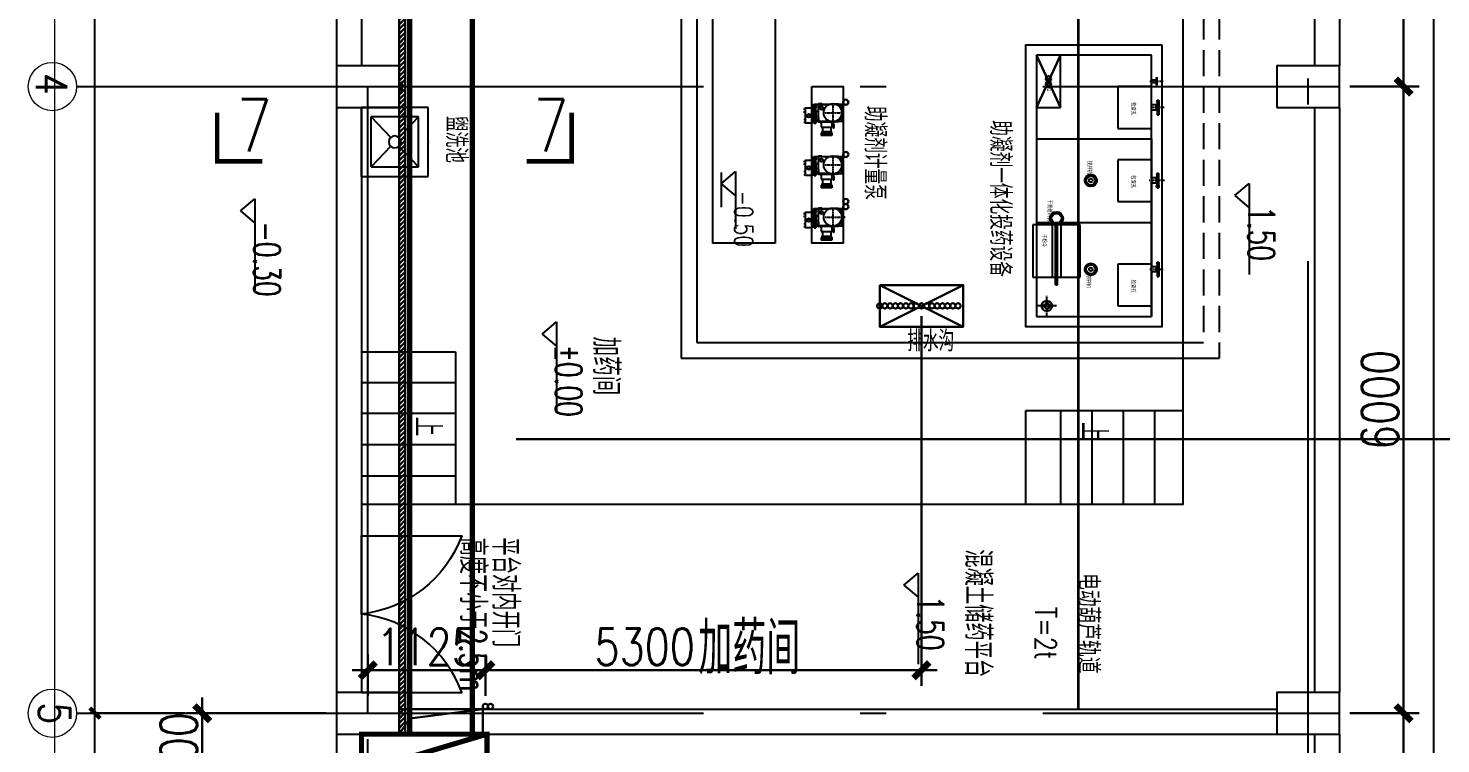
# Model space of a CAD drawing. Header units: millimetres. Extents: x -437359 to 106527, y -82378 to 117612.
# Drawn here: x -274407 to -260887, y 48105 to 54956 of the extents above; entities that cross this region are included whole.
import ezdxf
from ezdxf.enums import TextEntityAlignment as Align

# ---------------------------------------------------------------- set-up
doc = ezdxf.new("R2010")
doc.units = ezdxf.units.MM
for name, pattern in [('ACAD_ISO10W100', [18.5, 12, -3, 0.5, -3]), ('CENTER', [50.8, 31.75, -6.35, 6.35, -6.35]), ('DASH', [0.35, 0.25, -0.1]), ('DASHEDX2', [38.1, 25.4, -12.7])]:
    doc.linetypes.add(name, pattern=pattern)
doc.layers.get('0').update_dxf_attribs({"color": 8})
doc.layers.get('Defpoints').update_dxf_attribs({"color": 8})
for name, color, linetype in [('01', 8, 'Continuous'), ('DIM-1', 8, 'Continuous'), ('DIM_SYMB', 8, 'Continuous'), ('EQUIPMENT', 8, 'Continuous'), ('LVTRY', 8, 'Continuous'), ('NEW', 8, 'Continuous'), ('Z-编号', 8, 'Continuous'), ('图层1', 8, 'Continuous'), ('图层2', 8, 'ACAD_ISO10W100'), ('外框', 8, 'Continuous'), ('栏杆平台', 8, 'Continuous'), ('桥架标注', 8, 'Continuous'), ('生活水管道', 8, 'Continuous'), ('电气尺寸标注', 8, 'Continuous'), ('管道标注', 8, 'Continuous'), ('设备', 8, 'Continuous')]:
    doc.layers.add(name, color=color, linetype=linetype)
for name, color, linetype, lineweight in [('road_mr', 8, 'Continuous', 0), ('中心线', 8, 'ACAD_ISO10W100', 5), ('最粗线', 8, 'Continuous', 200), ('电缆通道', 8, 'Continuous', 30)]:
    doc.layers.add(name, color=color, linetype=linetype, lineweight=lineweight)
doc.styles.add('1', font='geditxt.shx', dxfattribs={"width": 0.75, "bigfont": 'hzfs_1.shx'})
doc.styles.add('geditxt1', font='geditxt.shx', dxfattribs={"width": 0.65, "bigfont": 'hzfs_1.shx'})
doc.styles.add('HZ', font='geditxt.shx', dxfattribs={"width": 0.8, "bigfont": 'hzfs_1.shx'})
doc.styles.add('ROMANT', font='geditxt.shx', dxfattribs={"width": 0.75, "height": 300, "bigfont": 'hzfs_1.shx'})
doc.styles.add('STYLE1', font='geditxt.shx', dxfattribs={"width": 0.7, "bigfont": 'hzfs_1.shx'})
doc.styles.add('统一字体', font='geditxt.shx', dxfattribs={"width": 0.75, "bigfont": 'hzfs_1.shx'})
doc.dimstyles.new('DIM50', dxfattribs={"dimscale": 50, "dimtxt": 3, "dimasz": 1.5, "dimexe": 1, "dimexo": 1, "dimgap": 0.5, "dimtad": 1, "dimdec": 0, "dimzin": 12, "dimdsep": 46, "dimtxsty": 'HZ', "dimblk": 'ARCHTICK', "dimcen": 0, "dimdle": 1, "dimclrd": 256, "dimclre": 256, "dimclrt": 256, "dimadec": 0, "dimazin": 0, "dimtfac": 0.875, "dimtdec": 0, "dimtix": 1, "dimtmove": 2, "dimatfit": 3, "dimfxl": 0, "dimtolj": 1, "dimtzin": 12, "dimarcsym": 0})
doc.dimstyles.new('ISO-50', dxfattribs={"dimscale": 50, "dimtxt": 3.5, "dimasz": 2, "dimexe": 1, "dimexo": 1, "dimgap": 0.5, "dimtad": 1, "dimdec": 0, "dimtxsty": 'HZ', "dimblk": 'ARCHTICK', "dimcen": 2.5, "dimdle": 1, "dimclrd": 256, "dimclre": 256, "dimadec": 0, "dimazin": 0, "dimtfac": 1, "dimtdec": 0, "dimtmove": 1, "dimatfit": 3, "dimldrblk": 'ARCHTICK', "dimfxl": 0, "dimarcsym": 0})
doc.dimstyles.new('yk1.50', dxfattribs={"dimtxt": 350, "dimasz": 150, "dimexe": 150, "dimexo": 100, "dimgap": 50, "dimtad": 1, "dimdec": 0, "dimdsep": 46, "dimtxsty": 'HZ', "dimblk": 'ARCHTICK', "dimcen": 2.5, "dimdle": 150, "dimclrd": 256, "dimclre": 256, "dimclrt": 256, "dimadec": 0, "dimazin": 0, "dimtfac": 1, "dimtdec": 0, "dimtmove": 1, "dimatfit": 3, "dimfxl": 0, "dimlwd": -1, "dimlwe": -1, "dimarcsym": 0})

# ---------------------------------------------------------------- blocks, each defined once
blk = doc.blocks.new('_ArchTick')
at = {"color": 0, "linetype": 'ByBlock', "const_width": 0.4}
blk.add_lwpolyline([(-0.5, -0.5), (0.5, 0.5)], dxfattribs=at)
blk = doc.blocks.new('*D97')
at = {"layer": 'Defpoints', "color": 0, "transparency": 16777216}
for p in [(-272742, 48398), (-271457, 48398), (-271457, 47698)]:
    blk.add_point(p, dxfattribs=at)
at = {"layer": '电缆通道', "transparency": 16777216}
for p, q in [((-272742, 47548), (-272742, 48548)), ((-271557, 48398), (-272892, 48398)), ((-271557, 47698), (-272892, 47698))]:
    blk.add_line(p, q, dxfattribs=at)
at = {"layer": '电缆通道', "transparency": 16777216, "xscale": 150, "yscale": 150, "zscale": 150}
for p, rotation in [((-272742, 48398), 90), ((-272742, 47698), 270)]:
    blk.add_blockref('_ArchTick', p, dxfattribs=dict(at, rotation=rotation))
at = {"layer": '电缆通道', "transparency": 16777216, "insert": (-272967, 48048), "char_height": 350, "attachment_point": 5, "rotation": 90, "style": 'HZ'}
blk.add_mtext('700', dxfattribs=at)
blk = doc.blocks.new('*D85')
at = {"layer": 'Defpoints', "color": 0, "transparency": 16777216}
for p in [(-261660, 60398), (-261857, 54398), (-261243, 54398)]:
    blk.add_point(p, dxfattribs=at)
at = {"layer": '电缆通道', "transparency": 16777216}
for p, q in [((-261243, 60548), (-261243, 54248)), ((-261560, 60398), (-261093, 60398)), ((-261757, 54398), (-261093, 54398))]:
    blk.add_line(p, q, dxfattribs=at)
at = {"layer": '电缆通道', "transparency": 16777216, "xscale": 150, "yscale": 150, "zscale": 150}
for p, rotation in [((-261243, 60398), 90), ((-261243, 54398), 270)]:
    blk.add_blockref('_ArchTick', p, dxfattribs=dict(at, rotation=rotation))
at = {"layer": '电缆通道', "transparency": 16777216, "insert": (-261468, 57398), "char_height": 350, "attachment_point": 5, "rotation": 90, "style": 'HZ'}
blk.add_mtext('6000', dxfattribs=at)
blk = doc.blocks.new('*D86')
at = {"layer": 'Defpoints', "color": 0, "transparency": 16777216}
for p in [(-261857, 54398), (-261857, 48398), (-261243, 48398)]:
    blk.add_point(p, dxfattribs=at)
at = {"layer": '电缆通道', "transparency": 16777216}
for p, q in [((-261243, 54548), (-261243, 48248)), ((-261757, 54398), (-261093, 54398)), ((-261757, 48398), (-261093, 48398))]:
    blk.add_line(p, q, dxfattribs=at)
at = {"layer": '电缆通道', "transparency": 16777216, "xscale": 150, "yscale": 150, "zscale": 150}
for p, rotation in [((-261243, 54398), 90), ((-261243, 48398), 270)]:
    blk.add_blockref('_ArchTick', p, dxfattribs=dict(at, rotation=rotation))
at = {"layer": '电缆通道', "transparency": 16777216, "insert": (-261468, 51398), "char_height": 350, "attachment_point": 5, "rotation": 90, "style": 'HZ'}
blk.add_mtext('6000', dxfattribs=at)
blk = doc.blocks.new('*D87')
at = {"layer": 'Defpoints', "color": 0, "transparency": 16777216}
for p in [(-261857, 48398), (-261857, 42398), (-261243, 42398)]:
    blk.add_point(p, dxfattribs=at)
at = {"layer": '电缆通道', "transparency": 16777216}
for p, q in [((-261243, 48548), (-261243, 42248)), ((-261757, 48398), (-261093, 48398)), ((-261757, 42398), (-261093, 42398))]:
    blk.add_line(p, q, dxfattribs=at)
at = {"layer": '电缆通道', "transparency": 16777216, "xscale": 150, "yscale": 150, "zscale": 150}
for p, rotation in [((-261243, 48398), 90), ((-261243, 42398), 270)]:
    blk.add_blockref('_ArchTick', p, dxfattribs=dict(at, rotation=rotation))
at = {"layer": '电缆通道', "transparency": 16777216, "insert": (-261468, 45398), "char_height": 350, "attachment_point": 5, "rotation": 90, "style": 'HZ'}
blk.add_mtext('6000', dxfattribs=at)
blk = doc.blocks.new('A$C503B69DA')
for p, q in [((-269, 26), (-269, 40)), ((-262, 40), (-269, 40)), ((-262, 36), (-269, 36)), ((-262, 30), (-269, 30)), ((-262, 26), (-269, 26)), ((-262, 13), (-269, 13)), ((-269, 0), (-269, 13)), ((-262, 9), (-269, 9)), ((-262, 3), (-269, 3)), ((-262, -101), (-262, 43)), ((-196, 43), (-262, 43)), ((-196, -101), (-196, 43)), ((-196, 36), (-182, 36)), ((-196, 28), (-182, 28)), ((-196, 23), (-182, 23)), ((-196, 9), (-182, 9)), ((-196, 4), (-182, 4)), ((-179, 43), (-179, -101)), ((-179, 43), (-162, 43)), ((-174, -75), (-174, 75)), ((-169, 80), (-33, 80)), ((-166, 57), (-150, 57)), ((-158, -29), (-162, 43)), ((-158, 80), (-33, 80)), ((-158, 49), (-158, 65)), ((-135, 85), (-140, 0)), ((-140, 0), (-135, -89)), ((-108, 85), (-135, 85)), ((16, 85), (55, 85)), ((33, 80), (82, 80)), ((33, 80), (71, 80)), ((55, 67), (55, 85)), ((79, 57), (63, 57)), ((71, 49), (71, 65)), ((87, -75), (87, 75)), ((-262, 0), (-269, 0)), ((-269, -58), (-269, -71)), ((-262, -58), (-269, -58)), ((-262, -61), (-269, -61)), ((-262, -67), (-269, -67)), ((-262, -71), (-269, -71)), ((-262, -84), (-269, -84)), ((-269, -84), (-269, -98)), ((-262, -88), (-269, -88)), ((-262, -94), (-269, -94)), ((-262, -98), (-269, -98)), ((-196, -101), (-262, -101)), ((-196, -62), (-182, -62)), ((-196, -67), (-182, -67)), ((-196, -81), (-182, -81)), ((-196, -86), (-179, -86)), ((-196, -94), (-179, -94)), ((-179, -101), (-162, -101)), ((-169, -80), (-33, -80)), ((-158, -29), (-162, -101)), ((16, -87), (-135, -87)), ((14, -91), (-133, -91)), ((-119, -95), (-119, -91)), ((-104, -95), (-119, -95)), ((-115, -95), (-115, -91)), ((-109, -95), (-109, -138)), ((-107, -95), (-107, -91)), ((-104, -91), (-104, -95)), ((-15, -91), (-15, -95)), ((-15, -95), (0, -95)), ((-11, -95), (-11, -91)), ((-10, -95), (-10, -138)), ((-10, -121), (-3, -121)), ((-10, -131), (-3, -131)), ((-4, -95), (-4, -91)), ((-3, -116), (-3, -136)), ((-3, -116), (4, -116)), ((0, -95), (0, -91)), ((4, -110), (4, -142)), ((6, -108), (10, -108)), ((12, -110), (12, -142)), ((16, -85), (55, -85)), ((16, -85), (16, -89)), ((33, -80), (82, -80)), ((55, -67), (55, -85)), ((79, -57), (63, -57)), ((71, -49), (71, -65)), ((-109, -138), (-10, -138)), ((-109, -194), (-109, -220)), ((-109, -194), (-10, -194)), ((-10, -220), (-109, -220)), ((-105, -181), (-14, -181)), ((-105, -181), (-105, -194)), ((-104, -194), (-104, -220)), ((-99, -138), (-99, -181)), ((-99, -194), (-99, -220)), ((-95, -181), (-95, -187)), ((-86, -194), (-86, -220)), ((-83, -181), (-83, -190)), ((-81, -194), (-81, -220)), ((-71, -181), (-71, -187)), ((-62, -194), (-62, -220)), ((-59, -181), (-59, -190)), ((-57, -194), (-57, -220)), ((-47, -181), (-47, -187)), ((-38, -194), (-38, -220)), ((-35, -181), (-35, -190)), ((-33, -194), (-33, -220)), ((-23, -181), (-23, -187)), ((-20, -194), (-20, -220)), ((-19, -138), (-19, -181)), ((-15, -194), (-15, -220)), ((-14, -181), (-14, -194)), ((-10, -194), (-10, -220)), ((-3, -136), (4, -136)), ((6, -144), (10, -144))]:
    blk.add_line(p, q)
blk.add_lwpolyline([(-108, 59), (-118, 55), (-122, 45), (-118, 35), (-108, 31), (-98, 35), (-94, 45), (-98, 55)], close=True)
for centre, radius in [((-158, 57), 4.5), ((-108, 45), 14), ((0, 0), 86.5), ((71, 57), 4.5), ((-229, -29), 17.5), ((-229, -29), 12.5), ((-158, -57), 4.5), ((71, -57), 4.5)]:
    blk.add_circle(centre, radius)
for centre, radius, start, end in [((-169, 75), 5, 90, 180), ((-108, 80), 5, 0, 90), ((82, 75), 5, 0, 90), ((-169, -75), 5, 180, 270), ((-133, -89), 2, 183.1589, 270), ((6, -110), 2, 90, 180), ((10, -110), 2, 0, 90), ((14, -89), 2, 270, 0), ((82, -75), 5, 270, 0), ((6, -142), 2, 180, 270), ((10, -142), 2, 270, 0)]:
    blk.add_arc(centre, radius, start, end)
blk.add_open_spline([(-161, 17), (-158, 16), (-151, 13), (-144, 13), (-139, 14)], degree=3, knots=[0, 0, 0, 0, 8.139741, 22.16526, 22.16526, 22.16526, 22.16526])
blk.add_spline([(-161, -75), (-153, -72), (-136, -73)], degree=3)
at = {"layer": '图层1'}
for p, q in [((-182, 82), (94, 82)), ((-182, -82), (-182, 82)), ((-179, -82), (-179, 82)), ((92, -82), (92, 82)), ((94, -82), (94, 82)), ((-182, -82), (94, -82))]:
    blk.add_line(p, q, dxfattribs=at)
at = {"layer": '图层2'}
for p, q in [((-91, 0), (91, 0)), ((0, 88), (0, -88))]:
    blk.add_line(p, q, dxfattribs=at)
blk = doc.blocks.new('$Sanitary$00000477')
at = {"color": 0}
for p, q in [((-330, -637), (-330, 0)), ((-330, 0), (330, 0)), ((330, 0), (330, -637)), ((-239, -546), (-239, -91)), ((-239, -91), (239, -91)), ((-239, -91), (-41, -279)), ((239, -91), (41, -279)), ((239, -91), (239, -546)), ((-41, -358), (-239, -546)), ((41, -358), (239, -546)), ((-330, -637), (330, -637)), ((-239, -546), (239, -546))]:
    blk.add_line(p, q, dxfattribs=at)
blk.add_circle((0, -319), 56.9, dxfattribs=at)
blk.add_point((0, 0), dxfattribs=at)
blk = doc.blocks.new('A$C39CB0DBC')
for centre in [(-1300, 520), (-450, 520)]:
    blk.add_circle(centre, 17)
at = {"layer": 'DIM-1', "color": 1, "linetype": 'CENTER'}
for p, q in [((-2000, 1224), (-2000, 1086)), ((-1300, 1226), (-1300, 1080)), ((-2279, 1162), (-2279, 1142)), ((-2250, 1212), (-2250, 1086)), ((-2221, 1161), (-2221, 1142)), ((-2058, 1179), (-2058, 1140)), ((-1942, 1181), (-1942, 1142)), ((-1358, 1179), (-1358, 1139)), ((-1242, 1180), (-1242, 1141)), ((-508, 1179), (-508, 1140)), ((-450, 1212), (-450, 1086)), ((-392, 1181), (-392, 1142)), ((-100, 193), (-100, 5)), ((-2, 100), (-198, 100))]:
    blk.add_line(p, q, dxfattribs=at)
at = {"layer": '最粗线', "lineweight": -2}
for p, q in [((0, 1100), (-2500, 1100)), ((-2500, 1100), (-2500, 0)), ((0, 1100), (-2500, 1100)), ((-2200, 1100), (-2200, 780)), ((-1800, 780), (-1800, 1100)), ((-1700, 0), (-1700, 1100)), ((-1700, 1100), (-900, 1100)), ((-1500, 1100), (-1500, 780)), ((-1320, 1100), (-1280, 1100)), ((-1100, 780), (-1100, 1100)), ((-900, 0), (-900, 1100)), ((0, 1100), (-900, 1100)), ((-900, 1100), (0, 1100)), ((-300, 1100), (-850, 1100)), ((-500, 1100), (-500, 780)), ((-100, 780), (-100, 1100)), ((0, 0), (0, 1100)), ((-2200, 780), (-1800, 780)), ((-1500, 780), (-1100, 780)), ((-500, 780), (-100, 780)), ((-375, 417), (-875, 417)), ((-875, 417), (-875, -33)), ((-375, -33), (-375, 417)), ((-2000, 230), (-2500, 230)), ((-2500, 230), (-2500, 0)), ((-2000, 0), (-2000, 230)), ((-875, 235), (-375, 235)), ((-301, 203), (-875, 203)), ((-301, 183), (-875, 182)), ((-875, 149), (-375, 149)), ((-301, 183), (-301, 203)), ((-2500, 0), (0, 0)), ((-2500, 0), (-1800, 0)), ((-875, -33), (-375, -33))]:
    blk.add_line(p, q, dxfattribs=at)
for centre, radius in [((-1300, 520), 58.3), ((-1300, 520), 42.9), ((-450, 520), 58.3), ((-450, 520), 42.9), ((-938, 192), 63.4), ((-938, 192), 47)]:
    blk.add_circle(centre, radius, dxfattribs=at)
at = {"layer": '设备', "color": 0, "ltscale": 0.5}
for p, q in [((-2285, 1149), (-2285, 1157)), ((-2215, 1157), (-2285, 1157)), ((-2215, 1149), (-2285, 1149)), ((-2281, 1157), (-2281, 1149)), ((-2276, 1157), (-2276, 1149)), ((-2262, 1149), (-2262, 1100)), ((-2237, 1149), (-2237, 1100)), ((-2224, 1157), (-2224, 1149)), ((-2218, 1157), (-2218, 1149)), ((-2215, 1149), (-2215, 1157)), ((-2070, 1154), (-2070, 1170)), ((-2070, 1170), (-1930, 1170)), ((-2070, 1154), (-1930, 1154)), ((-2063, 1170), (-2063, 1154)), ((-2052, 1170), (-2052, 1154)), ((-2025, 1154), (-2025, 1100)), ((-1975, 1154), (-1975, 1100)), ((-1948, 1170), (-1948, 1154)), ((-1937, 1170), (-1937, 1154)), ((-1930, 1154), (-1930, 1170)), ((-1370, 1153), (-1370, 1169)), ((-1370, 1169), (-1230, 1169)), ((-1370, 1153), (-1230, 1153)), ((-1363, 1169), (-1363, 1153)), ((-1352, 1169), (-1352, 1153)), ((-1325, 1153), (-1325, 1099)), ((-1275, 1153), (-1275, 1099)), ((-1248, 1169), (-1248, 1153)), ((-1237, 1169), (-1237, 1153)), ((-1230, 1153), (-1230, 1169)), ((-520, 1154), (-520, 1170)), ((-520, 1170), (-380, 1170)), ((-520, 1154), (-380, 1154)), ((-513, 1170), (-513, 1154)), ((-502, 1170), (-502, 1154)), ((-475, 1154), (-475, 1100)), ((-425, 1154), (-425, 1100)), ((-398, 1170), (-398, 1154)), ((-387, 1170), (-387, 1154)), ((-380, 1154), (-380, 1170))]:
    blk.add_line(p, q, dxfattribs=at)
at = {"layer": '设备', "color": 7, "linetype": 'DASHEDX2', "ltscale": 0.25}
for p, q in [((-2262, 1147), (-2237, 1147)), ((-1975, 1150), (-2025, 1150)), ((-1275, 1149), (-1325, 1149)), ((-425, 1150), (-475, 1150))]:
    blk.add_line(p, q, dxfattribs=at)
at = {"layer": '设备', "ltscale": 0.5}
blk.add_line((-100, 125), (-100, 150), dxfattribs=at)
at = {"layer": '设备', "color": 0, "ltscale": 0.5}
for centre, radius in [((-100, 100), 50.4), ((-100, 138), 6.72), ((-138, 100), 6.72), ((-100, 100), 25), ((-100, 100), 25), ((-100, 62), 6.72), ((-62, 100), 6.72)]:
    blk.add_circle(centre, radius, dxfattribs=at)
for radius, start, end in [(37.7, 79.7649, 100.2351), (37.7, 169.7649, 190.2351), (25, 0, 180), (37.7, 259.7649, 280.2351), (37.7, 349.7649, 10.2351)]:
    blk.add_arc((-100, 100), radius, start, end, dxfattribs=at)
at = {"layer": '外框', "color": 6, "attachment_point": 3, "style": '1'}
for s, insert, char_height in [('{\\fSimSun|b0|i0|c134|p2;检查孔}', (-1927, 950), 39.42), ('{\\fSimSun|b0|i0|c134|p2;检查孔}', (-1227, 950), 39.42), ('{\\fSimSun|b0|i0|c134|p2;检查孔}', (-227, 950), 39.42), ('{\\fSimSun|b0|i0|c134|p2;搅拌机}', (-1362, 530), 39.42), ('{\\fSimSun|b0|i0|c134|p2;搅拌机}', (-273, 519), 35.84), ('{\\fSimSun|b0|i0|c134|p2;电控柜}', (-2157, 144), 39.42), ('{\\fSimSun|b0|i0|c134|p2;干粉给料机}', (-909, 149), 39.42), ('{\\fSimSun|b0|i0|c134|p2;干粉斗}', (-662, 98), 39.42)]:
    blk.add_mtext(s, dxfattribs=dict(at, insert=insert, char_height=char_height))
blk = doc.blocks.new('*D106')
at = {"lineweight": -2, "transparency": 16777216}
for p, q in [((-273769, 48348), (-273769, 74948)), ((-273074, 74898), (-273819, 74898)), ((-272960, 48398), (-273819, 48398))]:
    blk.add_line(p, q, dxfattribs=at)
at = {"layer": 'Defpoints', "color": 0, "transparency": 16777216}
for p in [(-273769, 74898), (-273024, 74898), (-272910, 48398)]:
    blk.add_point(p, dxfattribs=at)
at = {"lineweight": -2, "transparency": 16777216, "xscale": 75, "yscale": 75, "zscale": 75}
for p, rotation in [((-273769, 74898), 90), ((-273769, 48398), 270)]:
    blk.add_blockref('_ArchTick', p, dxfattribs=dict(at, rotation=rotation))
at = {"transparency": 16777216, "insert": (-273869, 61648), "char_height": 150, "attachment_point": 5, "rotation": 90, "style": 'HZ'}
blk.add_mtext('\\A1;26500', dxfattribs=at)
blk = doc.blocks.new('*D108')
at = {"layer": 'Defpoints', "color": 0, "transparency": 16777216}
for p in [(-273769, 48398), (-272860, 48398), (-272810, 11898)]:
    blk.add_point(p, dxfattribs=at)
at = {"layer": '管道标注', "lineweight": -2, "transparency": 16777216}
for p, q in [((-273769, 11848), (-273769, 48448)), ((-272910, 48398), (-273819, 48398)), ((-272860, 11898), (-273819, 11898))]:
    blk.add_line(p, q, dxfattribs=at)
at = {"layer": '管道标注', "lineweight": -2, "transparency": 16777216, "xscale": 100, "yscale": 100, "zscale": 100}
for p, rotation in [((-273769, 48398), 90), ((-273769, 11898), 270)]:
    blk.add_blockref('_ArchTick', p, dxfattribs=dict(at, rotation=rotation))
at = {"layer": '管道标注', "color": 0, "transparency": 16777216, "insert": (-273882, 30148), "char_height": 175, "attachment_point": 5, "rotation": 90, "style": 'HZ'}
blk.add_mtext('36500', dxfattribs=at)
blk = doc.blocks.new('*D316')
at = {"layer": 'Defpoints', "color": 0, "transparency": 16777216}
for p in [(-271157, 48809), (-271157, 48463), (-270032, 48463)]:
    blk.add_point(p, dxfattribs=at)
at = {"layer": '电缆通道', "transparency": 16777216}
for p, q in [((-271157, 48563), (-271157, 48959)), ((-270032, 48563), (-270032, 48959)), ((-269882, 48809), (-271307, 48809))]:
    blk.add_line(p, q, dxfattribs=at)
at = {"layer": '电缆通道', "transparency": 16777216, "xscale": 150, "yscale": 150, "zscale": 150, "rotation": 180}
blk.add_blockref('_ArchTick', (-271157, 48809), dxfattribs=at)
at = {"layer": '电缆通道', "transparency": 16777216, "xscale": 150, "yscale": 150, "zscale": 150}
blk.add_blockref('_ArchTick', (-270032, 48809), dxfattribs=at)
at = {"layer": '电缆通道', "transparency": 16777216, "insert": (-270595, 49034), "char_height": 350, "attachment_point": 5, "style": 'HZ'}
blk.add_mtext('1125', dxfattribs=at)
blk = doc.blocks.new('*D317')
at = {"layer": 'Defpoints', "color": 0, "transparency": 16777216}
for p in [(-265858, 52298), (-265858, 48809), (-271157, 48463)]:
    blk.add_point(p, dxfattribs=at)
at = {"layer": '电缆通道', "transparency": 16777216}
for p, q in [((-265858, 52198), (-265858, 48659)), ((-271157, 48563), (-271157, 48959)), ((-271307, 48809), (-265708, 48809))]:
    blk.add_line(p, q, dxfattribs=at)
at = {"layer": '电缆通道', "transparency": 16777216, "xscale": 150, "yscale": 150, "zscale": 150, "rotation": 180}
blk.add_blockref('_ArchTick', (-271157, 48809), dxfattribs=at)
at = {"layer": '电缆通道', "transparency": 16777216, "xscale": 150, "yscale": 150, "zscale": 150}
blk.add_blockref('_ArchTick', (-265858, 48809), dxfattribs=at)
at = {"layer": '电缆通道', "transparency": 16777216, "insert": (-268507, 49034), "char_height": 350, "attachment_point": 5, "style": 'HZ'}
blk.add_mtext('5300', dxfattribs=at)

msp = doc.modelspace()

# ---------------------------------------------------------------- hatches: boundary and pattern name
at = {"layer": '电缆通道'}
h = msp.add_hatch(dxfattribs=at)
h.set_pattern_fill('ANSI31', color=256, scale=10, style=0)
h.paths.add_polyline_path([(-270857.3, 66597.8), (-270799.3, 66597.8), (-270799.3, 48197.8), (-270857.3, 48197.8)])
msp.add_hatch(color=256, dxfattribs=at).paths.add_polyline_path([(-270840.4, 54437.8), (-270832.4, 54437.8), (-270832.4, 54357.8), (-270840.4, 54357.8)])

# ---------------------------------------------------------------- linework, layer by layer
for p, q in [((-271457.3, 60197.8), (-271457.3, 54597.8)), ((-271217.3, 60197.8), (-271217.3, 54597.8)), ((-268157.3, 60197.8), (-268157.3, 51797.8)), ((-268007.3, 60197.8), (-268007.3, 51947.8)), ((-263357.3, 60197.8), (-263357.3, 50397.8)), ((-262097.3, 60197.8), (-262097.3, 54597.8)), ((-261857.3, 60197.8), (-261857.3, 54597.8)), ((-267857.3, 60097.8), (-267857.3, 52897.8)), ((-267257.3, 59497.8), (-267257.3, 52897.8)), ((-263357.3, 59597.8), (-263357.3, 51897.8)), ((-260957.3, 59597.8), (-260957.3, 37821.1)), ((-271457.3, 54197.8), (-271457.3, 48597.8)), ((-271217.3, 54197.8), (-271217.3, 48597.8)), ((-262097.3, 54197.8), (-262097.3, 48597.8)), ((-261857.3, 54197.8), (-261857.3, 48597.8)), ((-267257.3, 52897.8), (-267857.3, 52897.8)), ((-268007.3, 51947.8), (-263157.3, 51947.8)), ((-271217.3, 51858.1), (-270317.3, 51858.1)), ((-270317.3, 51858.1), (-270317.3, 50397.8)), ((-268157.3, 51797.8), (-263007.3, 51797.8)), ((-271217.3, 51563.1), (-270317.3, 51563.1)), ((-270317.3, 51268.1), (-271217.3, 51268.1)), ((-264857.3, 51297.8), (-263357.3, 51297.8)), ((-264857.3, 50397.8), (-264857.3, 51297.8)), ((-264522.6, 50397.8), (-264522.6, 51297.8)), ((-264227.6, 51297.8), (-264227.6, 50397.8)), ((-263927.6, 51297.8), (-263927.6, 50397.8)), ((-263627.6, 51297.8), (-263627.6, 50397.8)), ((-263357.3, 51297.8), (-263357.3, 50397.8)), ((-270317.3, 50968.1), (-271217.3, 50968.1)), ((-270317.3, 50668.1), (-271217.3, 50668.1)), ((-270317.3, 50397.8), (-271217.3, 50397.8)), ((-263357.3, 50397.8), (-264322.6, 50397.8)), ((-270857.3, 48437.8), (-262457.3, 48437.8)), ((-270857.3, 48437.8), (-262457.3, 48437.8)), ((-271457.3, 48197.8), (-271457.3, 42197.8)), ((-271217.3, 48197.8), (-271217.3, 42597.8)), ((-270857.3, 48197.8), (-262457.3, 48197.8)), ((-270857.3, 48197.8), (-262457.3, 48197.8)), ((-262097.3, 48197.8), (-262097.3, 42597.8)), ((-261857.3, 48197.8), (-261857.3, 42197.8))]:
    msp.add_line(p, q)
at = {"linetype": 'DASH', "ltscale": 1000}
for p, q in [((-263157.3, 59297.8), (-263157.3, 51947.8)), ((-263007.3, 59297.8), (-263007.3, 51797.8))]:
    msp.add_line(p, q, dxfattribs=at)
at = {"color": 0}
for p, q in [((-262720.2, 53470.4), (-262720.2, 52598.7)), ((-264322.6, 50397.8), (-271217.3, 50397.8))]:
    msp.add_line(p, q, dxfattribs=at)
msp.add_lwpolyline([(-263357.3, 60197.8), (-263357.3, 50397.8), (-271217.3, 50397.8)])
for points in [[(-263557.3, 54797.8), (-263557.3, 52097.8), (-264857.3, 52097.8), (-264857.3, 54797.8)], [(-271457.3, 54197.8), (-270857.3, 54197.8), (-270857.3, 54597.8), (-271457.3, 54597.8)], [(-262457.3, 54197.8), (-261857.3, 54197.8), (-261857.3, 54597.8), (-262457.3, 54597.8)], [(-266907.3, 54397.8), (-266607.3, 54397.8), (-266607.3, 52897.8), (-266907.3, 52897.8)], [(-271457.3, 48197.8), (-270857.3, 48197.8), (-270857.3, 48597.8), (-271457.3, 48597.8)], [(-271457.3, 48197.8), (-270857.3, 48197.8), (-270857.3, 48597.8), (-271457.3, 48597.8)], [(-262457.3, 48197.8), (-261857.3, 48197.8), (-261857.3, 48597.8), (-262457.3, 48597.8)], [(-262457.3, 48197.8), (-261857.3, 48197.8), (-261857.3, 48597.8), (-262457.3, 48597.8)]]:
    msp.add_lwpolyline(points, close=True)
for points in [[(-270862.4, 51513.4, 1, 1, 0), (-270862.4, 50877.6, 100, 1, 0), (-270862.4, 50585.6, 1, 1, 0)], [(-264696.6, 50896, 1, 1, 0), (-264060.8, 50896, 100, 1, 0), (-263768.8, 50896, 1, 1, 0)]]:
    msp.add_lwpolyline(points, format="xyseb")
for points in [[(-271217.3, 49347.8), (-271217.3, 49347.8), (-271217.3, 50097.8), (-270257.3, 50097.8), (-270257.3, 50097.8, -0.2838305)], [(-271217.3, 49347.8), (-271217.3, 49347.8), (-271217.3, 48597.8), (-270257.3, 48597.8), (-270257.3, 48597.8, 0.2838305)]]:
    msp.add_lwpolyline(points, format="xyb", close=True)
at = {"layer": '01', "color": 2}
msp.add_line((-267776.1, 53575), (-267776.1, 53242.9), dxfattribs=at)
at = {"layer": 'DIM_SYMB'}
for p, q in [((-267776.1, 53467.6), (-267637.8, 53583.9)), ((-267637.8, 53583.9), (-267637.8, 53035.4)), ((-267776.1, 53467.6), (-267637.8, 53351.2)), ((-262858.5, 53354.1), (-262720.2, 53470.4)), ((-272375.6, 53207.7), (-272237.2, 53324.1)), ((-272237.2, 53324.1), (-272237.2, 52452.4)), ((-262858.5, 53354.1), (-262720.2, 53237.8)), ((-272375.6, 53207.7), (-272237.2, 53091.4)), ((-269488.6, 52028), (-269350.2, 52144.3)), ((-269350.2, 52144.3), (-269350.2, 51272.6)), ((-269488.6, 52028), (-269350.2, 51911.6)), ((-266026.4, 49624), (-265888, 49740.3)), ((-266026.4, 49624), (-265888, 49507.7)), ((-265888, 49740.3), (-265888, 48868.6))]:
    msp.add_line(p, q, dxfattribs=at)
at = {"layer": 'road_mr'}
msp.add_lwpolyline([(-274157.3, 76947.8), (-274157.3, 4947.8)], dxfattribs=at)
at = {"layer": 'Z-编号', "lineweight": 9}
for centre in [(-274176, 54397.8), (-274176, 48397.8), (-274176, 48397.8)]:
    msp.add_circle(centre, 231.3, dxfattribs=at)
at = {"layer": '中心线', "color": 1, "lineweight": -2, "ltscale": 500}
for p, q in [((-271157.3, 48397.8), (-271157.3, 75911.4)), ((-262157.3, 46726), (-262157.3, 75911.4)), ((-273944.7, 54397.8), (-261857.3, 54397.8)), ((-271157.3, 32897.8), (-271157.3, 50091.4)), ((-262157.3, 32897.8), (-262157.3, 50091.4)), ((-262157.3, 32897.8), (-262157.3, 50091.4)), ((-273944.7, 48397.8), (-261857.3, 48397.8)), ((-273944.7, 48397.8), (-261857.3, 48397.8))]:
    msp.add_line(p, q, dxfattribs=at)
at = {"layer": '生活水管道', "linetype": 'ACAD_ISO10W100', "ltscale": 30, "const_width": 25}
msp.add_lwpolyline([(-264357.3, 48437.8), (-264357.3, 60397.8)], dxfattribs=at)
at = {"layer": '电气尺寸标注', "color": 0, "ltscale": 1500, "const_width": 42.9}
for points in [[(-272168, 53682.1), (-272599.7, 53682.1), (-272599.7, 54149.2)], [(-269637.7, 53682.1), (-269206, 53682.1), (-269206, 54149.2)]]:
    msp.add_lwpolyline(points, dxfattribs=at)
at = {"layer": '电缆通道'}
for p, q in [((-270857.3, 66597.8), (-270857.3, 48197.8)), ((-270799.3, 66597.8), (-270799.3, 48197.8)), ((-264757.3, 54697.8), (-264527.3, 54197.8)), ((-264527.3, 54697.8), (-264757.3, 54197.8)), ((-266616.4, 53147.8), (-266587.2, 53147.8)), ((-265457.3, 52497.8), (-266257.3, 52097.8)), ((-266257.3, 52497.8), (-265457.3, 52097.8)), ((-230833.4, 51020.9), (-269735.8, 51020.9)), ((-270753.5, 48345.8), (-270057.3, 48437.8)), ((-270857.3, 48197.8), (-270753.5, 48345.8))]:
    msp.add_line(p, q, dxfattribs=at)
at = {"layer": '电缆通道', "const_width": 50}
for points in [[(-270757.3, 48197.8), (-270757.3, 66797.8)], [(-270157.3, 48197.8), (-270157.3, 66797.8)]]:
    msp.add_lwpolyline(points, dxfattribs=at)
at = {"layer": '电缆通道'}
for points in [[(-270857.3, 66597.8), (-270799.3, 66597.8), (-270799.3, 48197.8), (-270857.3, 48197.8)], [(-270840.4, 54437.8), (-270832.4, 54437.8), (-270832.4, 54357.8), (-270840.4, 54357.8)], [(-266257.3, 52497.8), (-265457.3, 52497.8), (-265457.3, 52097.8), (-266257.3, 52097.8)], [(-270857.3, 48437.8), (-270057.3, 48437.8), (-270057.3, 48197.8), (-270857.3, 48197.8)]]:
    msp.add_lwpolyline(points, close=True, dxfattribs=at)
at = {"layer": '电缆通道', "color": 4, "ltscale": 0.35, "const_width": 50}
msp.add_lwpolyline([(-271217.3, 48197.8), (-270017.3, 48197.8), (-270017.3, 47397.8), (-271217.3, 47397.8)], close=True, dxfattribs=at)
msp.add_lwpolyline([(-271217.3, 47397.8), (-271010.5, 47900.8), (-270017.3, 48197.8)], dxfattribs=at)
at = {"layer": '电缆通道'}
for centre in [(-264642.3, 54472.8), (-264642.3, 54422.8), (-266582.3, 54247.8), (-266582.3, 53747.8), (-266582.3, 53297.8), (-266582.3, 53247.8), (-266257.6, 52297.7, 1.7), (-266207.6, 52297.7, 1.7), (-266157.6, 52297.7, 1.7), (-266107.6, 52297.7, 1.7), (-266057.6, 52297.7, 1.7), (-266007.6, 52297.7, 1.7), (-265957.6, 52297.7, 1.7), (-265907.6, 52297.7, 1.7), (-265857.6, 52297.7, 1.7), (-265807.6, 52297.7, 1.7), (-265757.6, 52297.7, 1.7), (-265707.6, 52297.7, 1.7), (-265657.6, 52297.7, 1.7), (-265607.6, 52297.7, 1.7), (-265557.6, 52297.7, 1.7), (-265507.6, 52297.7, 1.7), (-270032.3, 48462.8), (-269982.3, 48462.8)]:
    msp.add_circle(centre, 25, dxfattribs=at)

# ---------------------------------------------------------------- block references
at = {"rotation": 270}
msp.add_blockref('A$C39CB0DBC', (-264757.3, 52197.8), dxfattribs=at)
for p in [(-266707.3, 54147.8), (-266707.3, 53647.8), (-266707.3, 53147.8)]:
    msp.add_blockref('A$C503B69DA', p)
at = {"layer": 'LVTRY', "xscale": -1, "rotation": 270}
msp.add_blockref('$Sanitary$00000477', (-270580.1, 53868), dxfattribs=at)

# ---------------------------------------------------------------- texts
at = {"color": 0, "style": 'STYLE1'}
for s, height, width, p in [('盥洗池', 200, 0.75, (-270410.4, 54116.9)), ('助凝剂计量泵', 200, 0.75, (-266403.1, 54213.1)), ('助凝剂一体化投药设备', 200, 0.75, (-265202.2, 54075.9)), ('-0.50', 175, 0.75, (-267646.7, 53401)), ('1.50', 250, 0.7, (-262729.6, 53252.7)), ('-0.30', 250, 0.7, (-272246.7, 53106.3)), ('加药间', 250, 0.75, (-269002.6, 52004.3)), ('%%P0.00', 250, 0.7, (-269359.7, 51926.6)), ('高度不小于2.5m', 250, 0.7, (-270275.6, 50080.7)), ('平台对内开门', 250, 0.7, (-269964.4, 50080.7)), ('混凝土储药平台', 250, 0.7, (-265441.5, 49967.4)), ('1.50', 250, 0.7, (-265897.5, 49522.6))]:
    msp.add_text(s, height=height, rotation=270, dxfattribs=dict(at, width=width)).set_placement(p)
at = {"layer": 'EQUIPMENT', "lineweight": 9, "style": 'HZ', "width": 0.75}
msp.add_text('排水沟', height=200, dxfattribs=at).set_placement((-265994.2, 51862.5))
at = {"layer": 'NEW', "color": 3, "style": 'HZ', "width": 0.8}
for s, p in [('电动葫芦轨道', (-264356.9, 49739.2)), ('T=2t', (-264768.9, 49417.9))]:
    msp.add_text(s, height=200, rotation=270, dxfattribs=at).set_placement(p)
at = {"layer": 'Z-编号', "lineweight": 9, "style": 'ROMANT', "width": 0.8}
for tag, p in [('4', (-274185.8, 54423.2)), ('5', (-274156.3, 48396)), ('5', (-274156.3, 48396))]:
    msp.add_attdef(tag, text='', height=300, rotation=270, dxfattribs=at).set_placement(p, align=Align.MIDDLE)
at = {"layer": '栏杆平台', "style": 'STYLE1', "width": 0.75}
for p in [(-270709.5, 51235.8), (-264334.1, 51187.7)]:
    msp.add_text('上', height=250, rotation=270, dxfattribs=at).set_placement(p)
at = {"layer": '桥架标注', "color": 2, "style": 'geditxt1', "width": 0.65}
msp.add_text('加药间', height=500, dxfattribs=at).set_placement((-267506.2, 48769.4, 162834.4), align=Align.CENTER)
at = {"layer": '电气尺寸标注', "color": 0, "ltscale": 1500, "style": '统一字体', "width": 0.8}
for p in [(-272414.9, 53775.7), (-269574.9, 53775.7)]:
    msp.add_text('7', height=500, dxfattribs=at).set_placement(p)

# ---------------------------------------------------------------- dimensions: what is measured, and where the dimension line sits
dim = msp.add_linear_dim(base=(-273769.3, 74897.8), p1=(-272909.8, 48397.8), p2=(-273023.5, 74897.8), angle=270, dimstyle='DIM50')
dim.commit()
dim.dimension.update_dxf_attribs({"geometry": '*D106', "text_midpoint": (-273869.3, 61647.8)})
at = {"layer": '电缆通道'}
for base, p1, p2, picture, middle in [((-261242.5, 54397.8), (-261660.4, 60397.8), (-261857.3, 54397.8), '*D85', (-261467.5, 57397.8)), ((-261242.5, 48397.8), (-261857.3, 54397.8), (-261857.3, 48397.8), '*D86', (-261467.5, 51397.8)), ((-261242.5, 42397.8), (-261857.3, 48397.8), (-261857.3, 42397.8), '*D87', (-261467.5, 45397.8))]:
    dim = msp.add_linear_dim(base=base, p1=p1, p2=p2, angle=90, dimstyle='yk1.50', override={"dimarcsym": 1}, dxfattribs=at)
    dim.commit()
    dim.dimension.update_dxf_attribs({"geometry": picture, "text_midpoint": middle})
for base, p1, p2, picture, middle in [((-265857.6, 48808.8), (-271157.3, 48462.8), (-265857.6, 52297.7), '*D317', (-268507.4, 49033.8)), ((-271157.3, 48808.8), (-270032.3, 48462.8), (-271157.3, 48462.8), '*D316', (-270594.8, 49033.8))]:
    dim = msp.add_linear_dim(base=base, p1=p1, p2=p2, dimstyle='yk1.50', override={"dimfxl": 0, "dimarcsym": 1}, dxfattribs=at)
    dim.commit()
    dim.dimension.update_dxf_attribs({"geometry": picture, "text_midpoint": middle})
dim = msp.add_linear_dim(base=(-272742, 48397.8), p1=(-271457.3, 47697.8), p2=(-271457.3, 48397.8), angle=90, dimstyle='yk1.50', dxfattribs=at)
dim.commit()
dim.dimension.update_dxf_attribs({"geometry": '*D97', "text_midpoint": (-272967, 48047.8)})
at = {"layer": '管道标注'}
dim = msp.add_linear_dim(base=(-273769.3, 48397.8), p1=(-272809.8, 11897.8), p2=(-272859.8, 48397.8), angle=270, dimstyle='ISO-50', dxfattribs=at)
dim.commit()
dim.dimension.update_dxf_attribs({"geometry": '*D108', "text_midpoint": (-273881.8, 30147.8)})

doc.saveas('drawing.dxf')
